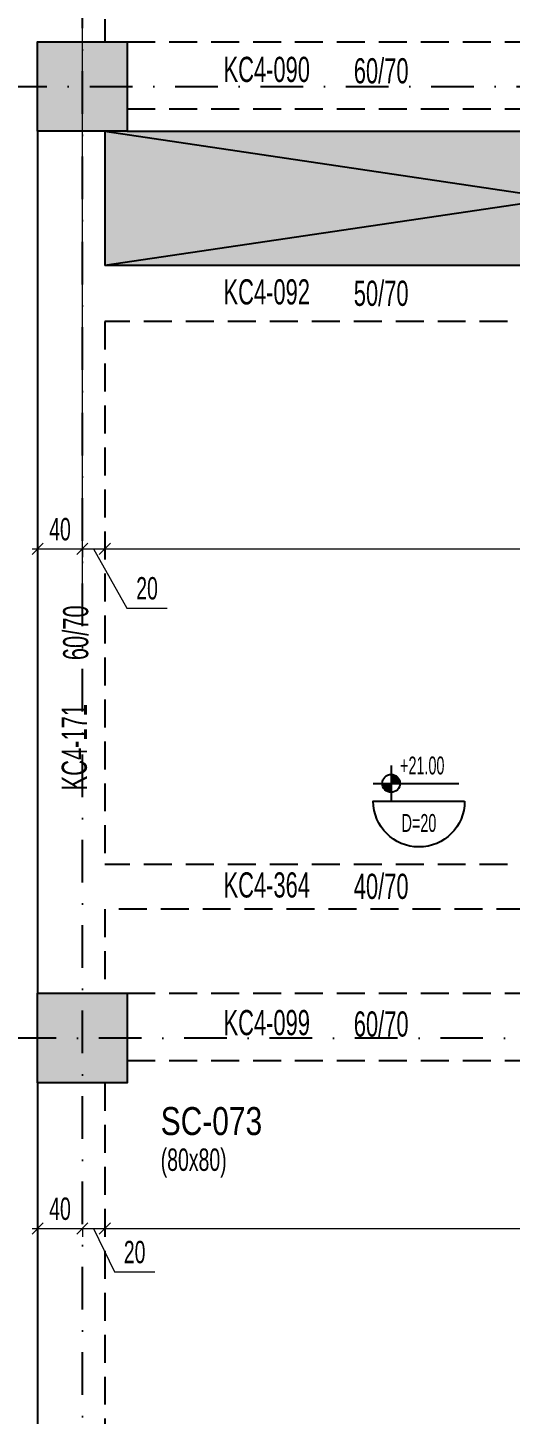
# Model space of a CAD drawing. Header units: millimetres. Extents: x -10495 to 6658, y -696 to 43288.
# Drawn here: x -49 to 382, y 1364 to 2602 of the extents above; entities that cross this region are included whole.
import ezdxf
from ezdxf.enums import TextEntityAlignment as Align

# ---------------------------------------------------------------- set-up
doc = ezdxf.new("R2010")
doc.units = ezdxf.units.MM
doc.header["$LTSCALE"] = 100
doc.header["$PDSIZE"] = -100
doc.linetypes.add('DASHDOT', pattern=[25.4, 12.7, -6.35, 0, -6.35])
doc.linetypes.add('HIDDEN', pattern=[0.375, 0.25, -0.125])
for name, color, linetype in [('AKS_ULK', 8, 'DASHDOT'), ('BOSLUK SEMBOL_ULK', 118, 'Continuous'), ('KOLON-PERDE CEKIRDEK_ULK', 4, 'Continuous'), ('KOT_ULK', 7, 'Continuous'), ('TARAMA BOSLUK-TARIF SEFFAF YUZEYLER_ULK', 159, 'Continuous'), ('TARAMA SOLID_ULK', 251, 'Continuous')]:
    doc.layers.add(name, color=color, linetype=linetype)
for name, color, linetype, lineweight in [('DOSEME ISMI_ULK', 244, 'Continuous', 25), ('KIRIS BOYUT_ULK', 232, 'Continuous', 13), ('KIRIS CIZGI DUZ_ULK', 41, 'Continuous', 25), ('KIRIS CIZGI KESIK_ULK', 41, 'HIDDEN', 25), ('KIRIS ISIM_ULK', 221, 'Continuous', 13), ('KOLON BOYUT_ULK', 255, 'Continuous', 13), ('KOLON ISIM_ULK', 91, 'Continuous', 13), ('OLCU IC_ULK', 146, 'Continuous', 18)]:
    doc.layers.add(name, color=color, linetype=linetype, lineweight=lineweight)
doc.styles.add('ulkr-simplxtw.shx', font='ulkr-simplxtw.shx', dxfattribs={"width": 0.65})
doc.dimstyles.new('1-100-IC_ULK', dxfattribs={"dimscale": 10, "dimtxt": 2, "dimasz": 1, "dimexe": 0.75, "dimexo": 1, "dimgap": 0.75, "dimtad": 1, "dimdec": 1, "dimzin": 9, "dimdsep": 46, "dimtxsty": 'ulkr-simplxtw.shx', "dimblk": 'OBLIQUE', "dimcen": 0.1, "dimdle": 0.5, "dimclrd": 146, "dimclre": 146, "dimclrt": 2, "dimadec": 0, "dimazin": 2, "dimtfac": 1, "dimtdec": 1, "dimtix": 1, "dimtmove": 2, "dimatfit": 3, "dimldrblk": 'OBLIQUE', "dimfxl": 1, "dimtolj": 1, "dimtzin": 0, "dimlwd": -1, "dimlwe": -1, "dimarcsym": 0})

# ---------------------------------------------------------------- blocks, each defined once
blk = doc.blocks.new('*U11')
at = {"layer": 'KOLON BOYUT_ULK', "style": 'ulkr-simplxtw.shx', "width": 0.65}
blk.add_attdef('2', text='', height=20, dxfattribs=at).set_placement((0, -37), align=Align.TOP_LEFT)
at = {"layer": 'KOLON ISIM_ULK', "style": 'ulkr-simplxtw.shx', "width": 0.8}
blk.add_attdef('1', text='', height=25, dxfattribs=at).set_placement((0, 0), align=Align.TOP_LEFT)
blk = doc.blocks.new('_Oblique')
at = {"color": 0, "linetype": 'ByBlock', "lineweight": -2}
blk.add_line((-0.5, -0.5), (0.5, 0.5), dxfattribs=at)
blk = doc.blocks.new('*D994')
at = {"layer": 'Defpoints', "color": 0, "transparency": 16777216}
for p in [(-40, 2161.9), (0, 2161.9), (0, 2136.9)]:
    blk.add_point(p, dxfattribs=at)
at = {"layer": 'OLCU IC_ULK', "color": 146, "transparency": 16777216}
blk.add_line((-45, 2136.9), (5, 2136.9), dxfattribs=at)
at = {"layer": 'OLCU IC_ULK', "color": 146, "linetype": 'Continuous', "transparency": 16777216}
for p, q in [((-40, 2136.9), (-40, 2129.4)), ((0, 2136.9), (0, 2129.4))]:
    blk.add_line(p, q, dxfattribs=at)
at = {"layer": 'OLCU IC_ULK', "color": 146, "transparency": 16777216, "xscale": 10, "yscale": 10, "zscale": 10, "rotation": 180}
blk.add_blockref('_Oblique', (-40, 2136.9), dxfattribs=at)
at = {"layer": 'OLCU IC_ULK', "color": 146, "transparency": 16777216, "xscale": 10, "yscale": 10, "zscale": 10}
blk.add_blockref('_Oblique', (0, 2136.9), dxfattribs=at)
at = {"layer": 'OLCU IC_ULK', "color": 2, "transparency": 16777216, "insert": (-20, 2154.4), "char_height": 20, "attachment_point": 5, "style": 'ulkr-simplxtw.shx'}
blk.add_mtext('\\A1;40', dxfattribs=at)
blk = doc.blocks.new('*D995')
at = {"layer": 'Defpoints', "color": 0, "transparency": 16777216}
for p in [(0, 2161.9), (20, 2161.9), (20, 2136.9)]:
    blk.add_point(p, dxfattribs=at)
at = {"layer": 'OLCU IC_ULK', "color": 146, "transparency": 16777216}
for p, q in [((-5, 2136.9), (25, 2136.9)), ((10, 2136.9), (39.8, 2084.1)), ((39.8, 2084.1), (75.8, 2084.1))]:
    blk.add_line(p, q, dxfattribs=at)
at = {"layer": 'OLCU IC_ULK', "color": 146, "linetype": 'Continuous', "transparency": 16777216}
for p, q in [((0, 2136.9), (0, 2129.4)), ((20, 2136.9), (20, 2129.4))]:
    blk.add_line(p, q, dxfattribs=at)
at = {"layer": 'OLCU IC_ULK', "color": 146, "transparency": 16777216, "xscale": 10, "yscale": 10, "zscale": 10, "rotation": 180}
blk.add_blockref('_Oblique', (0, 2136.9), dxfattribs=at)
at = {"layer": 'OLCU IC_ULK', "color": 146, "transparency": 16777216, "xscale": 10, "yscale": 10, "zscale": 10}
blk.add_blockref('_Oblique', (20, 2136.9), dxfattribs=at)
at = {"layer": 'OLCU IC_ULK', "color": 2, "transparency": 16777216, "insert": (57.8, 2101.6), "char_height": 20, "attachment_point": 5, "style": 'ulkr-simplxtw.shx'}
blk.add_mtext('\\A1;20', dxfattribs=at)
blk = doc.blocks.new('*D996')
at = {"layer": 'Defpoints', "color": 0, "transparency": 16777216}
for p in [(20, 2161.9), (830, 2161.9), (830, 2136.9)]:
    blk.add_point(p, dxfattribs=at)
at = {"layer": 'OLCU IC_ULK', "color": 146, "transparency": 16777216}
blk.add_line((15, 2136.9), (835, 2136.9), dxfattribs=at)
at = {"layer": 'OLCU IC_ULK', "color": 146, "linetype": 'Continuous', "transparency": 16777216}
for p, q in [((20, 2136.9), (20, 2129.4)), ((830, 2136.9), (830, 2129.4))]:
    blk.add_line(p, q, dxfattribs=at)
at = {"layer": 'OLCU IC_ULK', "color": 146, "transparency": 16777216, "xscale": 10, "yscale": 10, "zscale": 10, "rotation": 180}
blk.add_blockref('_Oblique', (20, 2136.9), dxfattribs=at)
at = {"layer": 'OLCU IC_ULK', "color": 146, "transparency": 16777216, "xscale": 10, "yscale": 10, "zscale": 10}
blk.add_blockref('_Oblique', (830, 2136.9), dxfattribs=at)
at = {"layer": 'OLCU IC_ULK', "color": 2, "transparency": 16777216, "insert": (425, 2154.4), "char_height": 20, "attachment_point": 5, "style": 'ulkr-simplxtw.shx'}
blk.add_mtext('\\A1;810', dxfattribs=at)
blk = doc.blocks.new('*D1021')
at = {"layer": 'Defpoints', "color": 0, "transparency": 16777216}
for p in [(-40, 1554.9), (0, 1554.9), (0, 1529.9)]:
    blk.add_point(p, dxfattribs=at)
at = {"layer": 'OLCU IC_ULK', "color": 146, "transparency": 16777216}
blk.add_line((-45, 1529.9), (5, 1529.9), dxfattribs=at)
at = {"layer": 'OLCU IC_ULK', "color": 146, "linetype": 'Continuous', "transparency": 16777216}
for p, q in [((-40, 1529.9), (-40, 1522.4)), ((0, 1529.9), (0, 1522.4))]:
    blk.add_line(p, q, dxfattribs=at)
at = {"layer": 'OLCU IC_ULK', "color": 146, "transparency": 16777216, "xscale": 10, "yscale": 10, "zscale": 10, "rotation": 180}
blk.add_blockref('_Oblique', (-40, 1529.9), dxfattribs=at)
at = {"layer": 'OLCU IC_ULK', "color": 146, "transparency": 16777216, "xscale": 10, "yscale": 10, "zscale": 10}
blk.add_blockref('_Oblique', (0, 1529.9), dxfattribs=at)
at = {"layer": 'OLCU IC_ULK', "color": 2, "transparency": 16777216, "insert": (-20, 1547.4), "char_height": 20, "attachment_point": 5, "style": 'ulkr-simplxtw.shx'}
blk.add_mtext('\\A1;40', dxfattribs=at)
blk = doc.blocks.new('*D1022')
at = {"layer": 'Defpoints', "color": 0, "transparency": 16777216}
for p in [(0, 1554.9), (20, 1554.9), (20, 1529.9)]:
    blk.add_point(p, dxfattribs=at)
at = {"layer": 'OLCU IC_ULK', "color": 146, "transparency": 16777216}
for p, q in [((-5, 1529.9), (25, 1529.9)), ((10, 1529.9), (28.7, 1491.2)), ((28.7, 1491.2), (64.8, 1491.2))]:
    blk.add_line(p, q, dxfattribs=at)
at = {"layer": 'OLCU IC_ULK', "color": 146, "linetype": 'Continuous', "transparency": 16777216}
for p, q in [((0, 1529.9), (0, 1522.4)), ((20, 1529.9), (20, 1522.4))]:
    blk.add_line(p, q, dxfattribs=at)
at = {"layer": 'OLCU IC_ULK', "color": 146, "transparency": 16777216, "xscale": 10, "yscale": 10, "zscale": 10, "rotation": 180}
blk.add_blockref('_Oblique', (0, 1529.9), dxfattribs=at)
at = {"layer": 'OLCU IC_ULK', "color": 146, "transparency": 16777216, "xscale": 10, "yscale": 10, "zscale": 10}
blk.add_blockref('_Oblique', (20, 1529.9), dxfattribs=at)
at = {"layer": 'OLCU IC_ULK', "color": 2, "transparency": 16777216, "insert": (46.7, 1508.7), "char_height": 20, "attachment_point": 5, "style": 'ulkr-simplxtw.shx'}
blk.add_mtext('\\A1;20', dxfattribs=at)
blk = doc.blocks.new('*D1024')
at = {"layer": 'Defpoints', "color": 0, "transparency": 16777216}
for p in [(20, 1554.9), (830, 1554.9), (830, 1529.9)]:
    blk.add_point(p, dxfattribs=at)
at = {"layer": 'OLCU IC_ULK', "color": 146, "transparency": 16777216}
blk.add_line((15, 1529.9), (835, 1529.9), dxfattribs=at)
at = {"layer": 'OLCU IC_ULK', "color": 146, "linetype": 'Continuous', "transparency": 16777216}
for p, q in [((20, 1529.9), (20, 1522.4)), ((830, 1529.9), (830, 1522.4))]:
    blk.add_line(p, q, dxfattribs=at)
at = {"layer": 'OLCU IC_ULK', "color": 146, "transparency": 16777216, "xscale": 10, "yscale": 10, "zscale": 10, "rotation": 180}
blk.add_blockref('_Oblique', (20, 1529.9), dxfattribs=at)
at = {"layer": 'OLCU IC_ULK', "color": 146, "transparency": 16777216, "xscale": 10, "yscale": 10, "zscale": 10}
blk.add_blockref('_Oblique', (830, 1529.9), dxfattribs=at)
at = {"layer": 'OLCU IC_ULK', "color": 2, "transparency": 16777216, "insert": (425, 1547.4), "char_height": 20, "attachment_point": 5, "style": 'ulkr-simplxtw.shx'}
blk.add_mtext('\\A1;810', dxfattribs=at)
blk = doc.blocks.new('Kiriş_Sembol_ULK')
at = {"layer": 'KIRIS BOYUT_ULK', "style": 'ulkr-simplxtw.shx', "width": 0.65}
blk.add_attdef('B', text='', height=25, dxfattribs=at).set_placement((21, 0.4), align=Align.MIDDLE_LEFT)
at = {"layer": 'KIRIS ISIM_ULK', "style": 'ulkr-simplxtw.shx', "width": 0.65}
blk.add_attdef('K', text='', height=25, dxfattribs=at).set_placement((-18.2, 12.9), align=Align.TOP_RIGHT)
blk = doc.blocks.new('*U6')
at = {"layer": 'KOT_ULK'}
h = blk.add_hatch(color=251, dxfattribs=at)
h.dxf.hatch_style = 1
h.paths.add_polyline_path([(0, 0), (-10, 0, 0.414214), (0, -10)])
h = blk.add_hatch(color=251, dxfattribs=at)
h.dxf.hatch_style = 1
h.paths.add_polyline_path([(10, 0, 0.414214), (0, 10), (0, 0)])
at = {"layer": 'KOT_ULK', "color": 12}
for p, q in [((0, 20), (0, -20)), ((-20, 0), (75.6, 0))]:
    blk.add_line(p, q, dxfattribs=at)
blk.add_circle((0, 0), 10, dxfattribs=at)
at = {"layer": 'KOT_ULK', "style": 'ulkr-simplxtw.shx', "width": 0.6}
for tag, p in [('6', (10, 145)), ('5', (10, 118)), ('4', (10, 91)), ('3', (10, 64)), ('2', (10, 37)), ('1', (10, 10))]:
    blk.add_attdef(tag, p, '', height=20, dxfattribs=at)
at = {"layer": 'KOT_ULK', "color": 242, "style": 'ulkr-simplxtw.shx', "width": 0.65}
blk.add_attdef('NOT', text='', height=20, dxfattribs=at).set_placement((14.8, -10), align=Align.TOP_LEFT)
blk = doc.blocks.new('Döşeme kalınğı_ULK')
at = {"layer": 'DOSEME ISMI_ULK', "color": 12}
blk.add_lwpolyline([(51, 0, -1), (-51, 0)], format="xyb", close=True, dxfattribs=at)
at = {"layer": 'DOSEME ISMI_ULK', "style": 'ulkr-simplxtw.shx', "width": 0.6}
blk.add_attdef('1', text='', height=20, dxfattribs=at).set_placement((0, -14.2), align=Align.TOP_CENTER)
blk = doc.blocks.new('*D1131')
at = {"layer": 'Defpoints', "color": 0, "transparency": 16777216}
for p in [(0, 3036.4), (20, 3016.6), (0, 2077.1)]:
    blk.add_point(p, dxfattribs=at)
at = {"layer": 'OLCU IC_ULK', "color": 146, "transparency": 16777216}
for p, q in [((0, 3036.4), (-10, 3036.4)), ((20, 3036.4), (0, 3036.4)), ((20, 3036.4), (30, 3036.4))]:
    blk.add_line(p, q, dxfattribs=at)
at = {"layer": 'OLCU IC_ULK', "color": 146, "linetype": 'Continuous', "transparency": 16777216}
for p, q in [((0, 2087.1), (0, 3043.9)), ((20, 3026.6), (20, 3043.9))]:
    blk.add_line(p, q, dxfattribs=at)
at = {"layer": 'OLCU IC_ULK', "color": 146, "transparency": 16777216, "xscale": 10, "yscale": 10, "zscale": 10}
blk.add_blockref('_Oblique', (0, 3036.4), dxfattribs=at)
at = {"layer": 'OLCU IC_ULK', "color": 146, "transparency": 16777216, "xscale": 10, "yscale": 10, "zscale": 10, "rotation": 180}
blk.add_blockref('_Oblique', (20, 3036.4), dxfattribs=at)
at = {"layer": 'OLCU IC_ULK', "color": 2, "transparency": 16777216, "insert": (10, 3053.9), "char_height": 20, "attachment_point": 5, "style": 'ulkr-simplxtw.shx'}
blk.add_mtext('\\A1;20', dxfattribs=at)

msp = doc.modelspace()

# ---------------------------------------------------------------- hatches: boundary and pattern name
at = {"layer": 'TARAMA BOSLUK-TARIF SEFFAF YUZEYLER_ULK'}
h = msp.add_hatch(color=256, dxfattribs=at)
h.dxf.hatch_style = 1
h.paths.add_polyline_path([(830, 2510), (810, 2510), (40, 2510), (20, 2510), (20, 2390), (830, 2390)])
at = {"layer": 'TARAMA SOLID_ULK'}
h = msp.add_hatch(color=256, dxfattribs=at)
h.dxf.hatch_style = 1
h.paths.add_polyline_path([(40, 2590), (40, 2510), (-40, 2510), (-40, 2590)])
h = msp.add_hatch(color=256, dxfattribs=at)
h.dxf.hatch_style = 1
h.paths.add_polyline_path([(40, 1740), (40, 1660), (-40, 1660), (-40, 1740)])

# ---------------------------------------------------------------- linework, layer by layer
at = {"layer": 'AKS_ULK', "ltscale": 0.03}
for points in [[(0, -526.35), (0, 3846.1), (25, 3846.1), (25, 3896.1)], [(-577.53, 2525), (-527.53, 2525), (-527.53, 2550), (6488.3, 2550), (6488.3, 2475), (6538.3, 2475)], [(6538.3, 1700), (-577.53, 1700)]]:
    msp.add_lwpolyline(points, dxfattribs=at)
at = {"layer": 'BOSLUK SEMBOL_ULK'}
for p, q in [((830, 2510), (20, 2390)), ((20, 2510), (830, 2390))]:
    msp.add_line(p, q, dxfattribs=at)
at = {"layer": 'KIRIS CIZGI DUZ_ULK'}
for p, q in [((-40, 2510), (-40, 1740)), ((20, 2510), (20, 2390)), ((40, 2510), (810, 2510)), ((830, 2390), (20, 2390)), ((-40, 1660), (-40, 890))]:
    msp.add_line(p, q, dxfattribs=at)
at = {"layer": 'KIRIS CIZGI KESIK_ULK'}
for p, q in [((20, 3360), (20, 2590)), ((40, 2590), (810, 2590)), ((40, 2530), (810, 2530)), ((20, 2340), (20, 1855)), ((830, 2340), (20, 2340)), ((830, 1855), (20, 1855)), ((20, 1815), (20, 1740)), ((470, 1815), (20, 1815)), ((40, 1740), (470, 1740)), ((40, 1680), (810, 1680)), ((20, 1660), (20, 890))]:
    msp.add_line(p, q, dxfattribs=at)
at = {"layer": 'KOLON-PERDE CEKIRDEK_ULK'}
for points in [[(40, 2510), (-40, 2510), (-40, 2590), (40, 2590)], [(40, 1740), (40, 1660), (-40, 1660), (-40, 1740)]]:
    msp.add_lwpolyline(points, close=True, dxfattribs=at)

# ---------------------------------------------------------------- block references
at = {"layer": 'DOSEME ISMI_ULK', "xscale": 0.8, "yscale": 0.8, "zscale": 0.8}
msp.add_blockref('Döşeme kalınğı_ULK', (300.79, 1911.45), dxfattribs=at).add_auto_attribs({'1': 'D=20'})
at = {"layer": 'KIRIS ISIM_ULK'}
ref = msp.add_blockref('Kiriş_Sembol_ULK', (221.53, 2563.56), dxfattribs=at)
ref.add_attrib('B', '60/70', dxfattribs={"layer": 'KIRIS BOYUT_ULK', "height": 22.5, "style": 'ulkr-simplxtw.shx', "width": 0.65}).set_placement((242.54, 2564), align=Align.MIDDLE_LEFT)
ref.add_attrib('K', 'KC4-090', dxfattribs={"height": 22.5, "style": 'ulkr-simplxtw.shx', "width": 0.65}).set_placement((203.37, 2576.5), align=Align.TOP_RIGHT)
ref = msp.add_blockref('Kiriş_Sembol_ULK', (221.53, 2364.82), dxfattribs=at)
ref.add_attrib('B', '50/70', dxfattribs={"layer": 'KIRIS BOYUT_ULK', "height": 22.5, "style": 'ulkr-simplxtw.shx', "width": 0.65}).set_placement((242.54, 2365.26), align=Align.MIDDLE_LEFT)
ref.add_attrib('K', 'KC4-092', dxfattribs={"height": 22.5, "style": 'ulkr-simplxtw.shx', "width": 0.65}).set_placement((203.37, 2377.76), align=Align.TOP_RIGHT)
ref = msp.add_blockref('Kiriş_Sembol_ULK', (-5.56, 2016.53), dxfattribs=dict(at, rotation=90))
ref.add_attrib('B', '60/70', dxfattribs={"layer": 'KIRIS BOYUT_ULK', "height": 22.5, "rotation": 90, "style": 'ulkr-simplxtw.shx', "width": 0.65}).set_placement((-6, 2037.54), align=Align.MIDDLE_LEFT)
ref.add_attrib('K', 'KC4-171', dxfattribs={"height": 22.5, "rotation": 90, "style": 'ulkr-simplxtw.shx', "width": 0.65}).set_placement((-18.5, 1998.37), align=Align.TOP_RIGHT)
ref = msp.add_blockref('Kiriş_Sembol_ULK', (221.53, 1835.06), dxfattribs=at)
ref.add_attrib('B', '40/70', dxfattribs={"layer": 'KIRIS BOYUT_ULK', "height": 22.5, "style": 'ulkr-simplxtw.shx', "width": 0.65}).set_placement((242.54, 1835.51), align=Align.MIDDLE_LEFT)
ref.add_attrib('K', 'KC4-364', dxfattribs={"height": 22.5, "style": 'ulkr-simplxtw.shx', "width": 0.65}).set_placement((203.37, 1848.01), align=Align.TOP_RIGHT)
ref = msp.add_blockref('Kiriş_Sembol_ULK', (221.53, 1712.09), dxfattribs=at)
ref.add_attrib('B', '60/70', dxfattribs={"layer": 'KIRIS BOYUT_ULK', "height": 22.5, "style": 'ulkr-simplxtw.shx', "width": 0.65}).set_placement((242.54, 1712.54), align=Align.MIDDLE_LEFT)
ref.add_attrib('K', 'KC4-099', dxfattribs={"height": 22.5, "style": 'ulkr-simplxtw.shx', "width": 0.65}).set_placement((203.37, 1725.04), align=Align.TOP_RIGHT)
at = {"layer": 'KOLON ISIM_ULK'}
msp.add_blockref('*U11', (70, 1638.33), dxfattribs=at).add_auto_attribs({'1': 'SC-073', '2': '(80x80)'})
at = {"layer": 'KOT_ULK'}
ref = msp.add_blockref('*U6', (275.92, 1927.45), dxfattribs=dict(at, xscale=0.8, yscale=0.8, zscale=0.8))
ref.add_attrib('1', '+21.00', (283.92, 1935.45), dxfattribs={"height": 16, "style": 'ulkr-simplxtw.shx', "width": 0.6})

# ---------------------------------------------------------------- dimensions: what is measured, and where the dimension line sits
at = {"layer": 'OLCU IC_ULK'}
dim = msp.add_linear_dim(base=(0, 3036.39), p1=(20, 3016.61), p2=(0, 2077.09), dimstyle='1-100-IC_ULK', dxfattribs=at)
dim.commit()
dim.dimension.update_dxf_attribs({"geometry": '*D1131', "text_midpoint": (10, 3053.89)})
for base, p1, p2, picture, middle in [((0, 2136.88), (-40, 2161.88), (0, 2161.88), '*D994', (-20, 2154.38)), ((830, 2136.88), (20, 2161.88), (830, 2161.88), '*D996', (425, 2154.38)), ((0, 1529.9), (-40, 1554.9), (0, 1554.9), '*D1021', (-20, 1547.4)), ((830, 1529.9), (20, 1554.9), (830, 1554.9), '*D1024', (425, 1547.4))]:
    dim = msp.add_linear_dim(base=base, p1=p1, p2=p2, dimstyle='1-100-IC_ULK', override={"dimfxl": 0, "dimfxlon": 1}, dxfattribs=at)
    dim.commit()
    dim.dimension.update_dxf_attribs({"geometry": picture, "text_midpoint": middle})
for base, p1, p2, picture, middle in [((20, 2136.88), (0, 2161.88), (20, 2161.88), '*D995', (47.25, 2084.11)), ((20, 1529.9), (0, 1554.9), (20, 1554.9), '*D1022', (36.2, 1491.24))]:
    dim = msp.add_linear_dim(base=base, p1=p1, p2=p2, dimstyle='1-100-IC_ULK', override={"dimtmove": 1, "dimfxl": 0, "dimfxlon": 1}, dxfattribs=at)
    dim.commit()
    dim.dimension.update_dxf_attribs({"geometry": picture, "text_midpoint": middle, "dimtype": 160})

doc.saveas('drawing.dxf')
